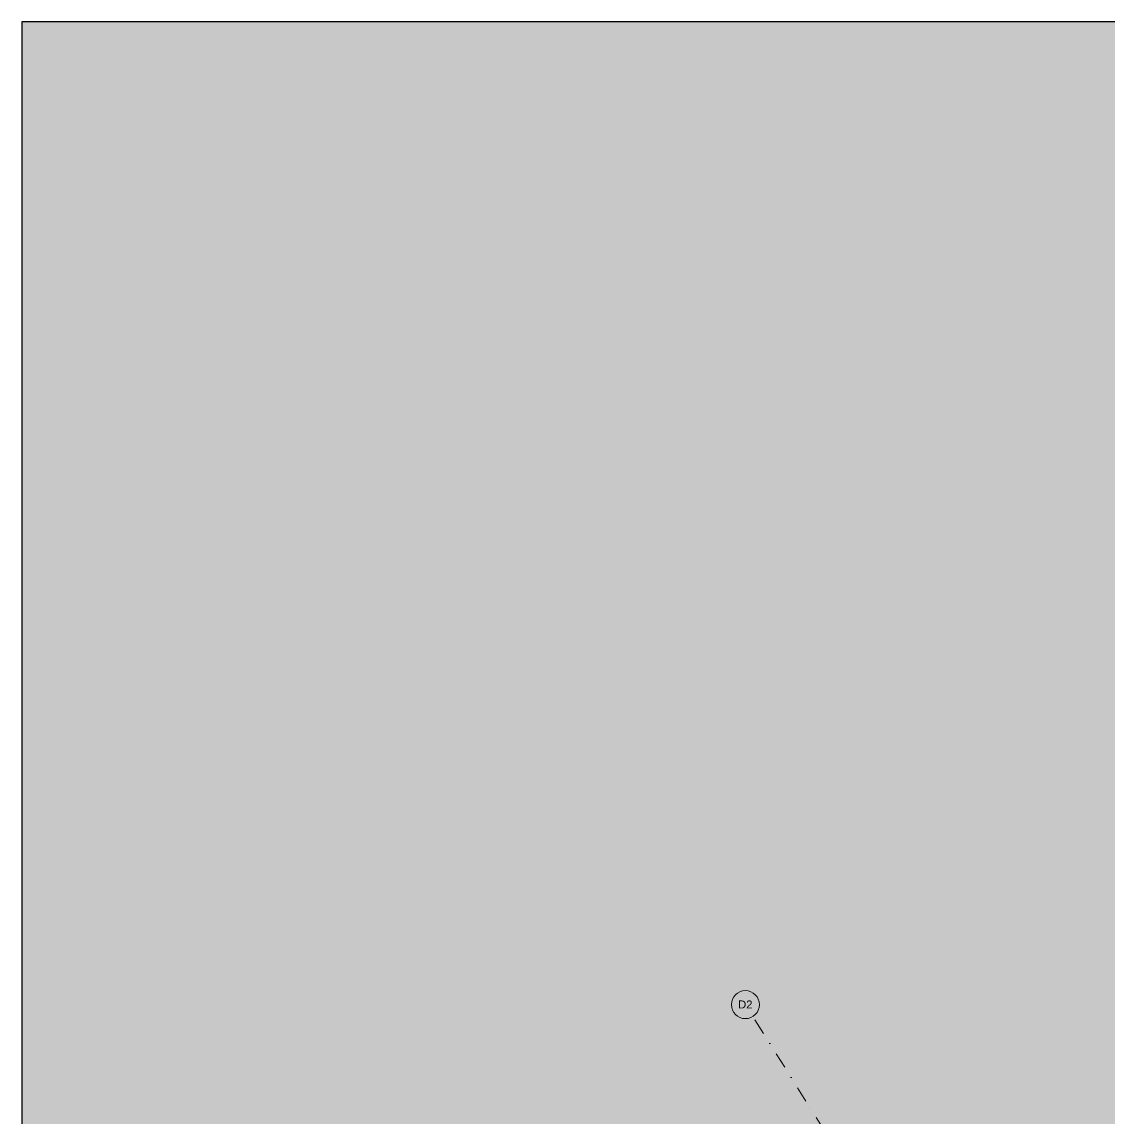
# Model space of a CAD drawing. Header units: millimetres. Extents: x -257414 to 61410, y -2356 to 77022.
# Drawn here: x -148928 to -135338, y 63325 to 77022 of the extents above; entities that cross this region are included whole.
import ezdxf

# ---------------------------------------------------------------- set-up
doc = ezdxf.new("R2010")
doc.units = ezdxf.units.MM
doc.linetypes.add('HA_DashDot_10mm-S3mm', pattern=[500, 200, -150, 0, -150])
doc.layers.add('-UNDERLAY_S-GRID-____-IDEN', color=9, linetype='Continuous', lineweight=9)
doc.layers.add('-UNDERLAY_S-GRID-____-OTLN', color=9, linetype='Continuous', lineweight=5)
doc.styles.add('Arial_1', font='arial.ttf', dxfattribs={"height": 100})

# ---------------------------------------------------------------- blocks, each defined once
blk = doc.blocks.new('Grid - Radius 3_5mm-353793-1PP')
at = {"layer": '-UNDERLAY_S-GRID-____-IDEN'}
blk.add_circle((0, 0), 3.5, dxfattribs=at)
blk = doc.blocks.new('A$C4e1402a9')
at = {"layer": '-UNDERLAY_S-GRID-____-OTLN', "linetype": 'HA_DashDot_10mm-S3mm', "lineweight": 9}
for p, q in [((1513, 65544), (850, 66603)), ((11305, 49912), (1513, 65544))]:
    blk.add_line(p, q, dxfattribs=at)
at = {"layer": '-UNDERLAY_S-GRID-____-IDEN', "xscale": 49.99999999999998, "yscale": 49.99999999999998, "zscale": 49.99999999999998, "rotation": 32.06124947745571}
blk.add_blockref('Grid - Radius 3_5mm-353793-1PP', (757, 66751), dxfattribs=at)
at = {"layer": '-UNDERLAY_S-GRID-____-IDEN', "lineweight": 5, "insert": (666, 66803), "char_height": 100, "width": 220.46, "attachment_point": 1, "style": 'Arial_1'}
blk.add_mtext('D2', dxfattribs=at)

msp = doc.modelspace()

# ---------------------------------------------------------------- hatches: boundary and pattern name
h = msp.add_hatch(color=41)
h.dxf.hatch_style = 1
h.paths.add_polyline_path([(-148928, 77022), (-148928, 29379), (-69790, 29379), (-69790, 77022)])

# ---------------------------------------------------------------- next in the draw order: block references
at = {"color": 252}
msp.add_blockref('A$C4e1402a9', (-140641, -2009), dxfattribs=at)

# ---------------------------------------------------------------- next in the draw order: linework, layer by layer
at = {"color": 41}
msp.add_lwpolyline([(-148928, 77022), (-148928, 29379), (-69790, 29379), (-69790, 77022)], close=True, dxfattribs=at)

doc.saveas('drawing.dxf')
